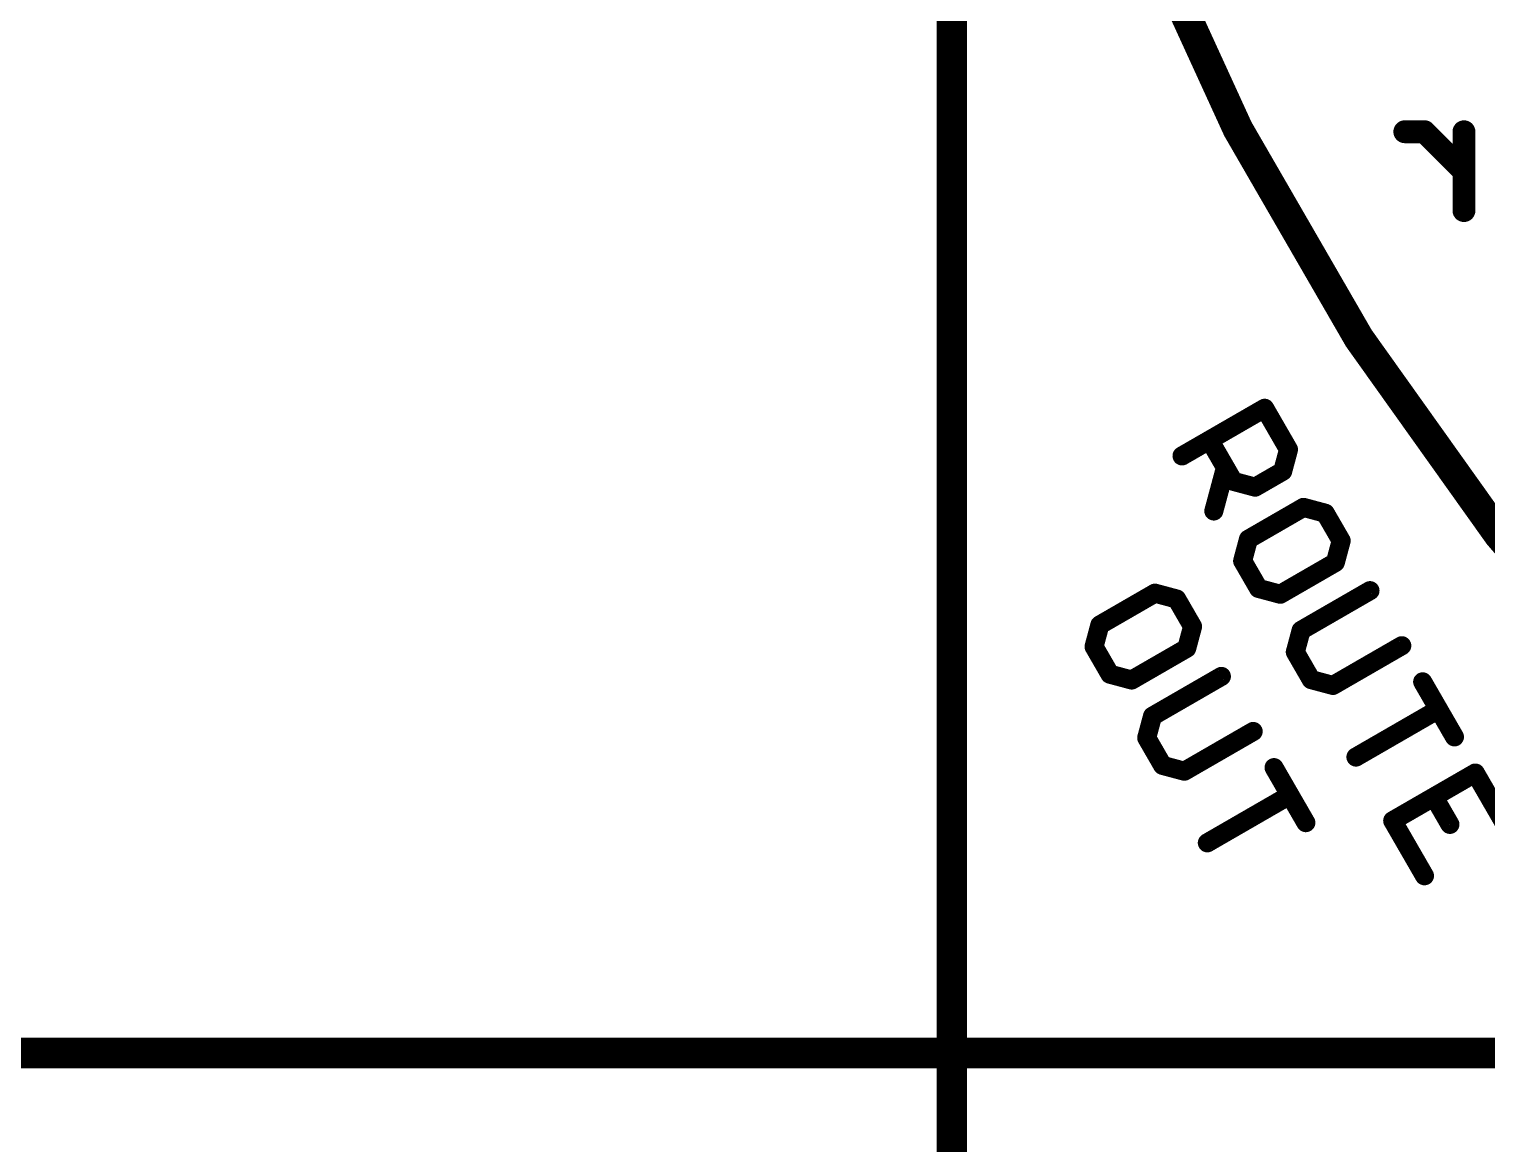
# Model space of a CAD drawing. Extents: x -29 to 78, y -21 to 39.
# Drawn here: x -5.89 to 3.82, y -0.33 to 7.1 of the extents above; entities that cross this region are included whole.
import ezdxf

# ---------------------------------------------------------------- set-up
doc = ezdxf.new("R2010")
doc.units = 0
for name, color, linetype in [('20', 31, 'CONTINUOUS'), ('22', 40, 'CONTINUOUS'), ('49', 6, 'CONTINUOUS')]:
    doc.layers.add(name, color=color, linetype=linetype)

msp = doc.modelspace()

# ---------------------------------------------------------------- linework, layer by layer
at = {"layer": '20'}
for points, const_width in [([(2.921, 23.3426, 0.3447), (4.953, 2.5146)], 0.2032), ([(2.921, 23.3426, 0.3447), (4.953, 2.5146)], 0.008), ([(2.3656, 4.5917, 1), (2.3106, 4.56)], 0.0635), ([(2.3539, 4.5484, 1), (2.3222, 4.6034)], 0.0635), ([(1.9986, 4.3799, 1), (1.9436, 4.3481)], 0.0635), ([(1.7718, 4.2856, 1), (1.8035, 4.2306)], 0.0635), ([(2.5276, 4.2925, 1), (2.4663, 4.3089)], 0.0635), ([(2.4694, 4.2848, 1), (2.5244, 4.3165)], 0.0635), ([(2.1077, 4.1723, 1), (2.0464, 4.1888)], 0.0635), ([(2.4275, 4.1642, 1), (2.4888, 4.1478)], 0.0635), ([(2.474, 4.1285, 1), (2.4423, 4.1835)], 0.0635), ([(2.1382, 4.1195, 1), (2.1218, 4.0582)], 0.0635), ([(2.1025, 4.073, 1), (2.1575, 4.1047)], 0.0635), ([(2.2588, 4.0775, 1), (2.2906, 4.0226)], 0.0635), ([(2.2665, 4.0194, 1), (2.2829, 4.0807)], 0.0635), ([(1.9688, 3.8994, 1), (2.0302, 3.883)], 0.0635), ([(2.6054, 3.9459, 1), (2.5889, 3.8846)], 0.0635), ([(2.613, 3.8878, 1), (2.5813, 3.9428)], 0.0635), ([(2.7693, 3.8924, 1), (2.7143, 3.8606)], 0.0635), ([(2.7336, 3.8458, 1), (2.7501, 3.9072)], 0.0635), ([(2.2143, 3.7309, 1), (2.2461, 3.6759)], 0.0635), ([(2.2609, 3.6952, 1), (2.1995, 3.7116)], 0.0635), ([(2.8784, 3.6848, 1), (2.8171, 3.7013)], 0.0635), ([(2.8203, 3.6772, 1), (2.8753, 3.7089)], 0.0635), ([(2.2189, 3.5746, 1), (2.1639, 3.5429)], 0.0635), ([(2.1608, 3.5669, 1), (2.2221, 3.5505)], 0.0635), ([(2.8249, 3.5208, 1), (2.7931, 3.5758)], 0.0635), ([(2.7783, 3.5566, 1), (2.8397, 3.5401)], 0.0635), ([(1.6155, 3.3744, 1), (1.5991, 3.3131)], 0.0635), ([(1.6232, 3.3163, 1), (1.5914, 3.3713)], 0.0635), ([(2.3056, 3.4059, 1), (2.2892, 3.3446)], 0.0635), ([(2.2699, 3.3594, 1), (2.3249, 3.3911)], 0.0635), ([(2.4338, 3.3058, 1), (2.4503, 3.3672)], 0.0635), ([(3.0556, 3.3331, 1), (3.0238, 3.3881)], 0.0635), ([(1.7795, 3.3209, 1), (1.7245, 3.2891)], 0.0635), ([(1.7438, 3.2743, 1), (1.7602, 3.3357)], 0.0635), ([(2.4262, 3.364, 1), (2.4579, 3.309)], 0.0635), ([(1.2245, 3.1594, 1), (1.2562, 3.1044)], 0.0635), ([(1.271, 3.1237, 1), (1.2097, 3.1401)], 0.0635), ([(1.8886, 3.1133, 1), (1.8272, 3.1298)], 0.0635), ([(1.8304, 3.1057, 1), (1.8854, 3.1374)], 0.0635), ([(2.5652, 3.1233, 1), (2.5969, 3.0683)], 0.0635), ([(2.6117, 3.0876, 1), (2.5504, 3.104)], 0.0635), ([(1.2291, 3.0031, 1), (1.1741, 2.9714)], 0.0635), ([(1.1709, 2.9954, 1), (1.2322, 2.979)], 0.0635), ([(1.7885, 2.9851, 1), (1.8498, 2.9686)], 0.0635), ([(1.835, 2.9493, 1), (1.8033, 3.0043)], 0.0635), ([(2.5698, 2.967, 1), (2.5148, 2.9352)], 0.0635), ([(3.2674, 2.9662, 1), (3.2357, 3.0212)], 0.0635), ([(2.5116, 2.9593, 1), (2.5729, 2.9429)], 0.0635), ([(1.3157, 2.8344, 1), (1.2993, 2.7731)], 0.0635), ([(1.28, 2.7879, 1), (1.335, 2.8196)], 0.0635), ([(1.4363, 2.7925, 1), (1.4681, 2.7375)], 0.0635), ([(1.444, 2.7343, 1), (1.4604, 2.7957)], 0.0635), ([(2.0657, 2.7616, 1), (2.034, 2.8166)], 0.0635), ([(2.6564, 2.7983, 1), (2.64, 2.737)], 0.0635), ([(3.418, 2.7688, 1), (3.363, 2.7371)], 0.0635), ([(2.6207, 2.7518, 1), (2.6757, 2.7835)], 0.0635), ([(2.777, 2.7564, 1), (2.8088, 2.7014)], 0.0635), ([(2.7847, 2.6982, 1), (2.8011, 2.7595)], 0.0635), ([(3.5123, 2.542, 1), (3.4806, 2.597)], 0.0635), ([(1.5753, 2.5518, 1), (1.607, 2.4968)], 0.0635), ([(1.6218, 2.5161, 1), (1.5605, 2.5325)], 0.0635), ([(1.5799, 2.3955, 1), (1.5249, 2.3637)], 0.0635), ([(2.2775, 2.3947, 1), (2.2458, 2.4497)], 0.0635), ([(3.5749, 2.3702, 1), (3.6299, 2.4019)], 0.0635), ([(1.5217, 2.3878, 1), (1.5831, 2.3714)], 0.0635), ([(1.6665, 2.2268, 1), (1.6501, 2.1655)], 0.0635), ([(1.6308, 2.1803, 1), (1.6858, 2.212)], 0.0635), ([(2.4281, 2.1973, 1), (2.3732, 2.1656)], 0.0635), ([(2.9302, 2.2792, 1), (2.9619, 2.2242)], 0.0635), ([(1.7871, 2.1849, 1), (1.8189, 2.1299)], 0.0635), ([(1.7948, 2.1267, 1), (1.8112, 2.188)], 0.0635), ([(3.7688, 2.1612, 1), (3.7138, 2.1294)], 0.0635), ([(3.7572, 2.1178, 1), (3.7255, 2.1728)], 0.0635), ([(2.5224, 1.9705, 1), (2.4907, 2.0255)], 0.0635), ([(3.4936, 2.0023, 1), (3.4386, 1.9706)], 0.0635), ([(2.585, 1.7987, 1), (2.64, 1.8304)], 0.0635), ([(3.2184, 1.8434, 1), (3.1634, 1.8117)], 0.0635), ([(3.1751, 1.855, 1), (3.2068, 1.8001)], 0.0635), ([(3.5446, 1.7871, 1), (3.5996, 1.8188)], 0.0635), ([(1.9403, 1.7077, 1), (1.972, 1.6527)], 0.0635), ([(3.3753, 1.4447, 1), (3.4303, 1.4765)], 0.0635), ([(0.3048, 1.2954, 1), (0.2032, 1.2954)], 0.1016), ([(0.254, 0.3302, 1), (0.254, 0.2286)], 0.1016), ([(0.2032, 0.2794, 1), (0.3048, 0.2794)], 0.1016), ([(1.27, 0.2286, 1), (1.27, 0.3302)], 0.1016)]:
    msp.add_lwpolyline(points, format="xyb", dxfattribs=dict(at, const_width=const_width))
for points, const_width in [([(1.7877, 4.2581), (2.3381, 4.5759)], 0.127), ([(2.3381, 4.5759), (2.4969, 4.3007)], 0.127), ([(2.13, 4.0888), (1.9711, 4.364)], 0.127), ([(2.4969, 4.3007), (2.4582, 4.156)], 0.127), ([(2.0771, 4.1806), (1.9995, 3.8912)], 0.127), ([(2.4582, 4.156), (2.2747, 4.0501)], 0.127), ([(2.2747, 4.0501), (2.13, 4.0888)], 0.127), ([(2.5971, 3.9153), (2.2302, 3.7034)], 0.127), ([(2.7418, 3.8765), (2.5971, 3.9153)], 0.127), ([(2.8478, 3.693), (2.7418, 3.8765)], 0.127), ([(2.2302, 3.7034), (2.1914, 3.5587)], 0.127), ([(2.809, 3.5483), (2.8478, 3.693)], 0.127), ([(2.1914, 3.5587), (2.2974, 3.3753)], 0.127), ([(2.4421, 3.3365), (2.809, 3.5483)], 0.127), ([(1.6073, 3.3438), (1.2403, 3.1319)], 0.127), ([(1.752, 3.305), (1.6073, 3.3438)], 0.127), ([(2.2974, 3.3753), (2.4421, 3.3365)], 0.127), ([(3.0397, 3.3606), (2.581, 3.0958)], 0.127), ([(1.8579, 3.1215), (1.752, 3.305)], 0.127), ([(1.2403, 3.1319), (1.2016, 2.9872)], 0.127), ([(1.8191, 2.9768), (1.8579, 3.1215)], 0.127), ([(2.581, 3.0958), (2.5423, 2.9511)], 0.127), ([(1.2016, 2.9872), (1.3075, 2.8038)], 0.127), ([(1.4522, 2.765), (1.8191, 2.9768)], 0.127), ([(2.5423, 2.9511), (2.6482, 2.7676)], 0.127), ([(2.7929, 2.7289), (3.2515, 2.9937)], 0.127), ([(1.3075, 2.8038), (1.4522, 2.765)], 0.127), ([(2.0498, 2.7891), (1.5912, 2.5243)], 0.127), ([(2.6482, 2.7676), (2.7929, 2.7289)], 0.127), ([(3.3905, 2.753), (3.6024, 2.386)], 0.127), ([(2.946, 2.2517), (3.4964, 2.5695)], 0.127), ([(1.5912, 2.5243), (1.5524, 2.3796)], 0.127), ([(1.5524, 2.3796), (1.6583, 2.1961)], 0.127), ([(1.803, 2.1574), (2.2617, 2.4222)], 0.127), ([(1.6583, 2.1961), (1.803, 2.1574)], 0.127), ([(2.4006, 2.1815), (2.6125, 1.8145)], 0.127), ([(3.7413, 2.1453), (3.1909, 1.8276)], 0.127), ([(3.9532, 1.7784), (3.7413, 2.1453)], 0.127), ([(1.9562, 1.6802), (2.5066, 1.998)], 0.127), ([(3.4661, 1.9864), (3.5721, 1.803)], 0.127), ([(3.1909, 1.8276), (3.4028, 1.4606)], 0.127), ([(0.254, 1.2954), (0.254, 0.2794)], 0.2032), ([(0.254, 0.2794), (1.27, 0.2794)], 0.2032)]:
    msp.add_lwpolyline(points, dxfattribs=dict(at, const_width=const_width))
at = {"layer": '22', "const_width": 0.1524}
for points in [[(3.403, 6.4182), (3.2717, 6.4182)], [(3.6657, 6.1555), (3.403, 6.4182)], [(3.6657, 5.8928), (3.6657, 6.4182)]]:
    msp.add_lwpolyline(points, dxfattribs=at)
at = {"layer": '22', "const_width": 0.0762}
for points in [[(3.2717, 6.4563, 1), (3.2717, 6.3801)], [(3.43, 6.4451, 1), (3.3761, 6.3912)], [(3.403, 6.3801, 1), (3.403, 6.4563)], [(3.7038, 6.4182, 1), (3.6276, 6.4182)], [(3.6388, 6.1285, 1), (3.6927, 6.1824)], [(3.6276, 5.8928, 1), (3.7038, 5.8928)]]:
    msp.add_lwpolyline(points, format="xyb", dxfattribs=at)
at = {"layer": '49', "const_width": 0.2032}
for points in [[(0.254, -12.3698), (0.254, 38.4302)], [(44.45, 0.2794), (-6.35, 0.2794)]]:
    msp.add_lwpolyline(points, dxfattribs=at)

doc.saveas('drawing.dxf')
